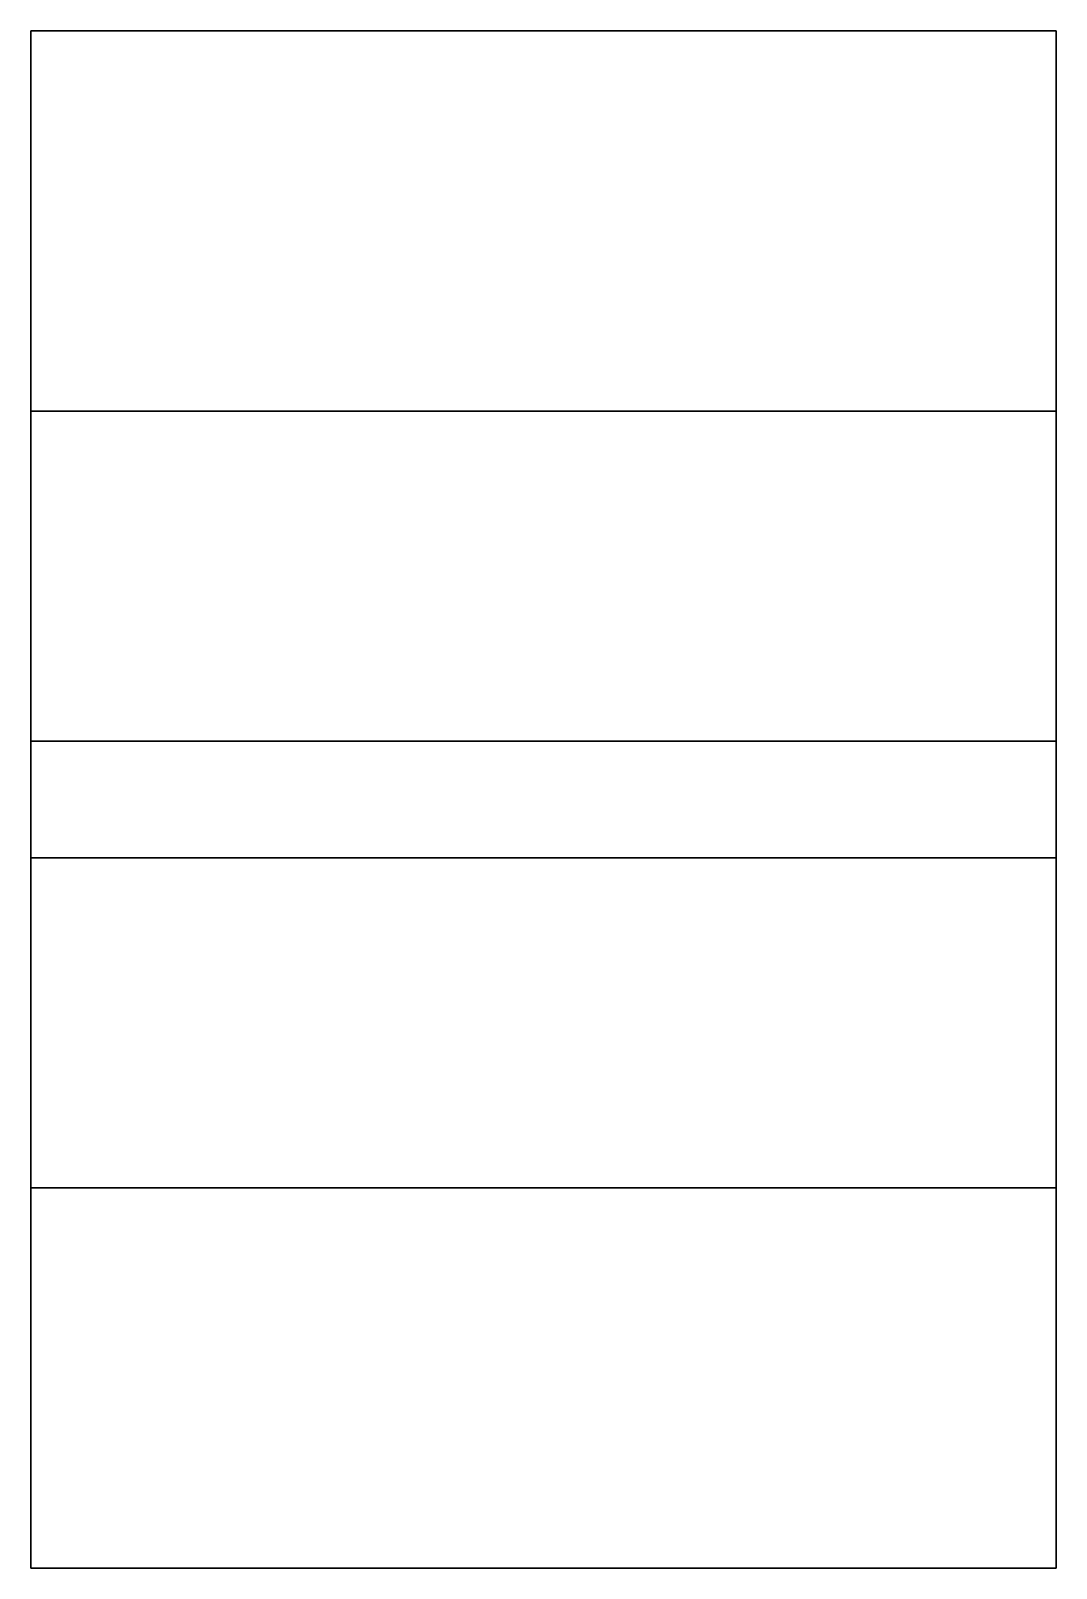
# Model space of a CAD drawing. Extents: x 0 to 13.2, y -19.8 to 0.
import ezdxf

# ---------------------------------------------------------------- set-up
doc = ezdxf.new("R2010")
doc.units = 0
doc.layers.add('PERFIL', color=253, linetype='CONTINUOUS')

msp = doc.modelspace()

# ---------------------------------------------------------------- linework, layer by layer
at = {"layer": 'PERFIL'}
for points in [[(0, -19.8), (13.2, -19.8), (13.2, 0), (0, 0)], [(0, 0), (13.2, 0), (13.2, 0, 13.2), (0, 0, 13.2)], [(0, 0, 13.2), (13.2, 0, 13.2), (13.2, -19.8, 13.2), (0, -19.8, 13.2)], [(0, -19.8, 13.2), (0, -19.8, 13.2), (0, 0, 13.2)], [(13.2, -19.8), (13.2, -19.8), (13.2, 0)], [(13.2, 0), (13.2, 0), (13.2, 0), (13.2, 0, 13.2)], [(0, -14.9, 20.7), (0, -14.9, 19.2), (0, -4.9, 19.2), (0, -4.9, 20.7)], [(0, -14.9, 19.2), (0, -14.9, 19.2), (0, -14.9, 19.2), (0, -4.9, 19.2)], [(0, -4.9, 20.7), (0, -4.9, 19.2), (13.2, -4.9, 19.2), (13.2, -4.9, 20.7)], [(0, -4.9, 19.2), (0, -14.9, 19.2), (13.2, -14.9, 19.2), (13.2, -4.9, 19.2)], [(13.2, -4.9, 20.7), (13.2, -4.9, 20.7), (0, -4.9, 20.7)], [(13.2, -4.9, 20.7), (13.2, -14.9, 20.7), (0, -14.9, 20.7), (0, -4.9, 20.7)], [(13.2, -4.9, 20.7), (13.2, -4.9, 19.2), (13.2, -4.9, 20.7)], [(13.2, -4.9, 19.2), (13.2, -14.9, 19.2), (13.2, -14.9, 20.7), (13.2, -4.9, 20.7)], [(0, -10.65, 19.2), (0, -10.65, 13.2), (0, -9.15, 13.2), (0, -9.15, 19.2)], [(0, -10.65, 13.2), (0, -10.65, 13.2), (0, -10.65, 13.2), (0, -9.15, 13.2)], [(0, -9.15, 19.2), (0, -9.15, 13.2), (13.2, -9.15, 13.2), (13.2, -9.15, 19.2)], [(0, -9.15, 13.2), (0, -10.65, 13.2), (13.2, -10.65, 13.2), (13.2, -9.15, 13.2)], [(13.2, -9.15, 19.2), (13.2, -9.15, 19.2), (0, -9.15, 19.2)], [(13.2, -9.15, 19.2), (13.2, -10.65, 19.2), (0, -10.65, 19.2), (0, -9.15, 19.2)], [(13.2, -9.15, 19.2), (13.2, -9.15, 13.2), (13.2, -9.15, 19.2)], [(13.2, -9.15, 13.2), (13.2, -10.65, 13.2), (13.2, -10.65, 19.2), (13.2, -9.15, 19.2)], [(13.2, -10.65, 19.2), (13.2, -10.65, 13.2), (0, -10.65, 13.2), (0, -10.65, 19.2)], [(13.2, -10.65, 13.2), (13.2, -10.65, 13.2), (0, -10.65, 13.2)], [(13.2, -14.9, 20.7), (13.2, -14.9, 19.2), (0, -14.9, 19.2), (0, -14.9, 20.7)], [(13.2, -14.9, 19.2), (13.2, -14.9, 19.2), (0, -14.9, 19.2)], [(0, -19.8, 13.2), (13.2, -19.8, 13.2), (0, -19.8, 13.2)], [(13.2, -19.8, 13.2), (13.2, -19.8), (0, -19.8), (0, -19.8, 13.2)]]:
    msp.add_3dface(points, dxfattribs=at)

doc.saveas('drawing.dxf')
